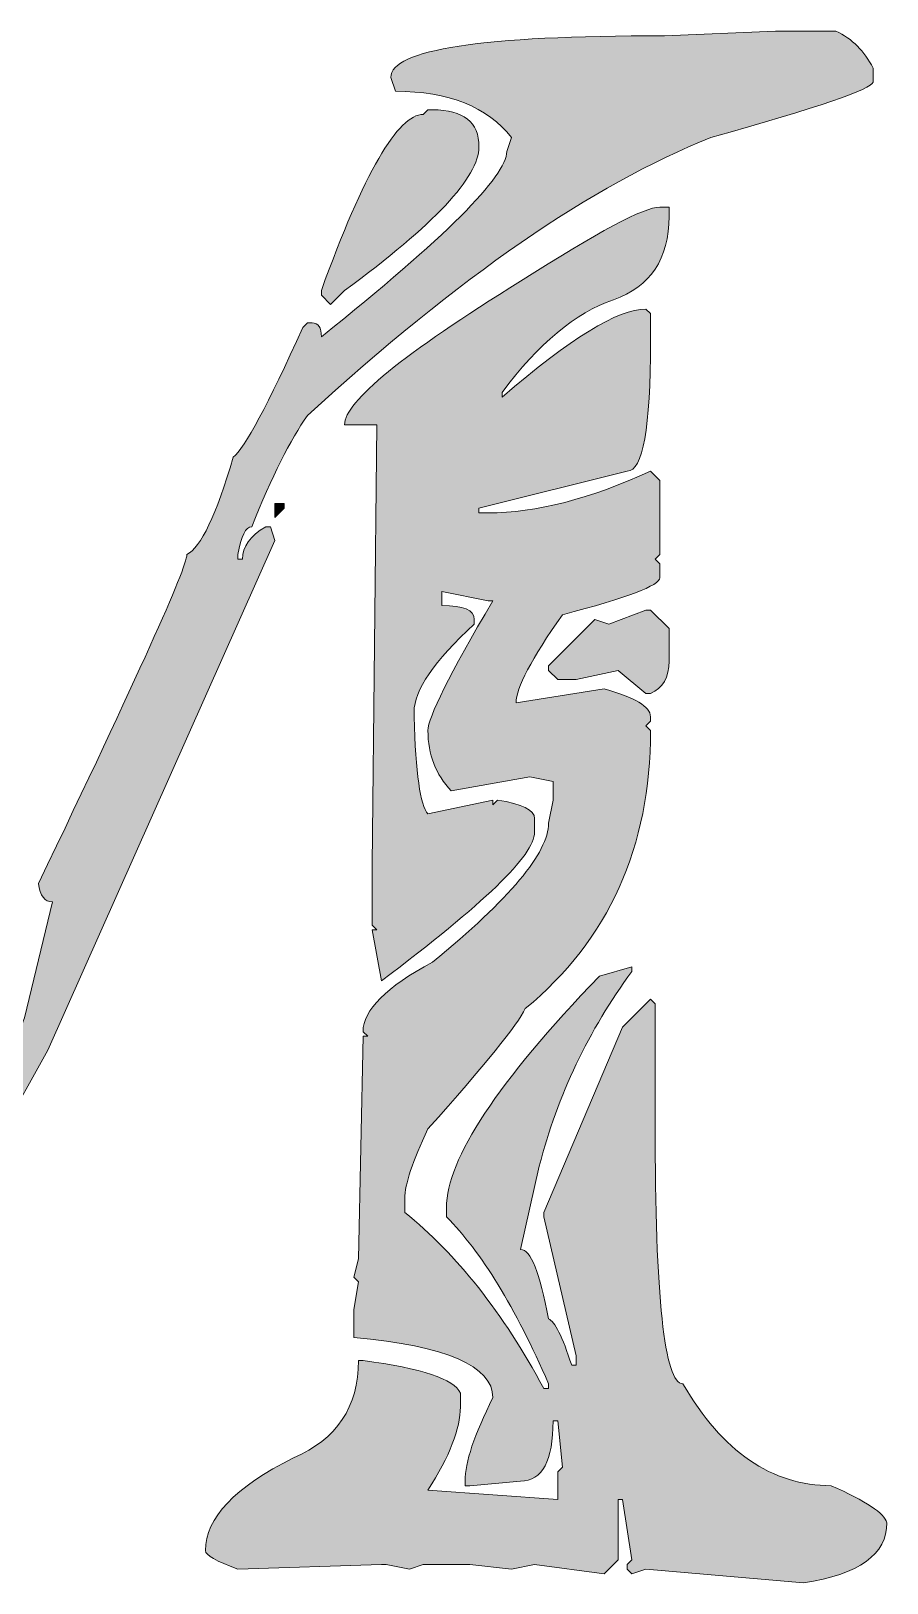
# Model space of a CAD drawing. Header units: inches. Extents: x 20 to 242, y -160 to -20.
# Drawn here: x 27.2 to 32.43, y -30.31 to -20.82 of the extents above; entities that cross this region are included whole.
import ezdxf

# ---------------------------------------------------------------- set-up
doc = ezdxf.new("R2010")
doc.units = ezdxf.units.IN
doc.header["$MEASUREMENT"] = 0
doc.layers.add('Layer 1', color=7, linetype='Continuous')

# ---------------------------------------------------------------- blocks, each defined once
blk = doc.blocks.new('block 3')
at = {"layer": 'Layer 1'}
h = blk.add_hatch(color=7, dxfattribs=at)
h.dxf.hatch_style = 2
edge = h.paths.add_edge_path()
edge.add_spline(control_points=[(28.666, -23.8516), (28.666, -23.8516), (28.6377, -23.8516), (28.6377, -23.8516), (28.5432, -23.9083), (28.4961, -23.9744), (28.4961, -24.0499), (28.4961, -24.0499), (28.4677, -24.0499), (28.4677, -24.0499), (28.4677, -24.0499), (28.4677, -24.0216), (28.4677, -24.0216), (28.4867, -23.9083), (28.5149, -23.8516), (28.5528, -23.8516), (28.6754, -23.5448), (28.7888, -23.3183), (28.8927, -23.1719), (29.813, -22.3272), (30.6343, -21.7608), (31.3564, -21.4728), (32.0125, -21.2886), (32.3429, -21.1755), (32.3477, -21.1329), (32.3477, -21.1329), (32.3477, -21.048), (32.3477, -21.048), (32.2957, -20.9441), (32.2203, -20.8687), (32.1211, -20.8213), (32.1211, -20.8213), (31.7529, -20.8213), (31.7529, -20.8213), (31.7529, -20.8213), (31.0732, -20.8497), (31.0732, -20.8497), (29.9593, -20.8497), (29.4024, -20.9347), (29.4024, -21.1047), (29.4024, -21.1047), (29.4306, -21.1896), (29.4306, -21.1896), (29.7563, -21.1896), (29.9923, -21.284), (30.1387, -21.4728), (30.1387, -21.4728), (30.1103, -21.5577), (30.1103, -21.5577), (30.1103, -21.7088), (29.7327, -22.0863), (28.9776, -22.6904), (28.9776, -22.6339), (28.9586, -22.6055), (28.9209, -22.6055), (28.9209, -22.6055), (28.8927, -22.6055), (28.8927, -22.6055), (28.8927, -22.6055), (28.8642, -22.6339), (28.8642, -22.6339), (28.6518, -23.1059), (28.5103, -23.3702), (28.4395, -23.4268), (28.3356, -23.7808), (28.2412, -23.9791), (28.1563, -24.0216), (28.1563, -24.1019), (27.8541, -24.7721), (27.25, -26.0324), (27.2593, -26.1078), (27.2878, -26.1455), (27.335, -26.1455), (27.335, -26.1455), (27.1651, -26.8537), (27.1651, -26.8537), (27.1651, -26.8537), (26.7968, -27.7882), (26.7968, -27.7882), (26.5655, -28.0713), (26.3957, -28.2129), (26.2871, -28.2129), (26.2871, -28.2129), (25.9755, -27.9298), (25.9755, -27.9298), (25.9424, -27.9298), (25.9142, -27.9864), (25.8906, -28.0998), (25.8906, -28.0998), (25.9473, -28.4961), (25.9473, -28.4961), (25.9473, -28.4961), (25.9473, -28.5528), (25.9473, -28.5528), (25.9473, -28.6048), (25.8623, -28.652), (25.6923, -28.6944), (25.5035, -28.6236), (25.4091, -28.4727), (25.4091, -28.2414), (25.4091, -28.2414), (25.4658, -28.0431), (25.4658, -28.0431), (25.5225, -28.0431), (25.6074, -28.0808), (25.7208, -28.1563), (25.7962, -28.1563), (25.8339, -28.128), (25.8339, -28.0713), (25.8339, -28.0713), (25.8339, -28.0431), (25.8339, -28.0431), (25.8339, -28.0431), (25.7774, -27.8166), (25.7774, -27.8166), (25.5035, -27.3729), (25.2676, -26.9481), (25.0693, -26.5421), (24.9938, -26.1078), (24.871, -25.8908), (24.7012, -25.8908), (24.6256, -25.9285), (24.5878, -25.9852), (24.5878, -26.0606), (24.5878, -26.1929), (24.6163, -26.3345), (24.6729, -26.4854), (24.9702, -26.8394), (25.2534, -27.2738), (25.5225, -27.7882), (25.5225, -27.7882), (25.5225, -27.8166), (25.5225, -27.8166), (25.5225, -27.8166), (25.3809, -27.7882), (25.3809, -27.7882), (25.2676, -27.8543), (25.2109, -27.9676), (25.2109, -28.128), (25.2109, -28.128), (25.2109, -28.2696), (25.2109, -28.2696), (25.2109, -28.2696), (25.3242, -28.5528), (25.3242, -28.5528), (25.3242, -28.5528), (25.3242, -28.5812), (25.3242, -28.5812), (25.1354, -28.435), (25.041, -28.246), (25.041, -28.0147), (25.041, -28.0147), (25.0693, -27.9864), (25.0693, -27.9864), (25.0693, -27.8543), (25.1732, -27.7694), (25.3809, -27.7315), (25.2109, -27.4578), (25.126, -27.2974), (25.126, -27.25), (25.126, -27.25), (24.9277, -27.2785), (24.9277, -27.2785), (24.7861, -27.2785), (24.6163, -27.1746), (24.418, -26.9668), (24.3331, -26.9668), (24.2575, -26.9009), (24.1915, -26.7686), (24.1915, -26.7686), (24.1064, -26.8537), (24.1064, -26.8537), (24.1064, -26.8537), (24.1064, -26.9953), (24.1064, -26.9953), (24.2716, -27.1841), (24.6114, -27.8448), (25.126, -28.9776), (25.1921, -29.2704), (25.2581, -29.4213), (25.3242, -29.4308), (25.3242, -29.4308), (25.4376, -29.4308), (25.4376, -29.4308), (25.4894, -29.4308), (25.5271, -29.3646), (25.5507, -29.2325), (25.5507, -29.2325), (25.4376, -28.7511), (25.4376, -28.7511), (25.4376, -28.7511), (25.4941, -28.7511), (25.4941, -28.7511), (25.6074, -28.9635), (25.6641, -29.1617), (25.6641, -29.3459), (25.6641, -29.5157), (25.6357, -29.6762), (25.5792, -29.8273), (25.4894, -29.8273), (25.395, -29.7422), (25.296, -29.5724), (25.296, -29.5724), (25.2109, -29.5724), (25.2109, -29.5724), (25.2155, -29.7612), (25.2345, -29.8556), (25.2676, -29.8556), (25.2676, -30.1387), (25.4563, -30.2803), (25.8339, -30.2803), (26.1548, -30.1718), (26.3154, -29.9358), (26.3154, -29.5724), (26.4287, -29.3364), (26.6647, -28.6661), (27.0235, -27.5616), (27.0235, -27.5616), (27.3067, -27.0519), (27.3067, -27.0519), (27.3067, -27.0519), (28.6944, -23.9365), (28.6944, -23.9365), (28.6944, -23.9365), (28.666, -23.8516), (28.666, -23.8516)], knot_values=[0, 0, 0, 0, 1, 1, 1, 2, 2, 2, 3, 3, 3, 4, 4, 4, 5, 5, 5, 6, 6, 6, 7, 7, 7, 8, 8, 8, 9, 9, 9, 10, 10, 10, 11, 11, 11, 12, 12, 12, 13, 13, 13, 14, 14, 14, 15, 15, 15, 16, 16, 16, 17, 17, 17, 18, 18, 18, 19, 19, 19, 20, 20, 20, 21, 21, 21, 22, 22, 22, 23, 23, 23, 24, 24, 24, 25, 25, 25, 26, 26, 26, 27, 27, 27, 28, 28, 28, 29, 29, 29, 30, 30, 30, 31, 31, 31, 32, 32, 32, 33, 33, 33, 34, 34, 34, 35, 35, 35, 36, 36, 36, 37, 37, 37, 38, 38, 38, 39, 39, 39, 40, 40, 40, 41, 41, 41, 42, 42, 42, 43, 43, 43, 44, 44, 44, 45, 45, 45, 46, 46, 46, 47, 47, 47, 48, 48, 48, 49, 49, 49, 50, 50, 50, 51, 51, 51, 52, 52, 52, 53, 53, 53, 54, 54, 54, 55, 55, 55, 56, 56, 56, 57, 57, 57, 58, 58, 58, 59, 59, 59, 60, 60, 60, 61, 61, 61, 62, 62, 62, 63, 63, 63, 64, 64, 64, 65, 65, 65, 66, 66, 66, 67, 67, 67, 68, 68, 68, 69, 69, 69, 70, 70, 70, 71, 71, 71, 72, 72, 72, 73, 73, 73, 74, 74, 74, 75, 75, 75, 75], degree=3, periodic=1)
h = blk.add_hatch(color=7, dxfattribs=at)
h.dxf.hatch_style = 2
edge = h.paths.add_edge_path()
edge.add_spline(control_points=[(29.1192, -22.4073), (29.6666, -22.0063), (29.9405, -21.7134), (29.9405, -21.5294), (29.9405, -21.3784), (29.8459, -21.3028), (29.6573, -21.3028), (29.6573, -21.3028), (29.6289, -21.3028), (29.6289, -21.3028), (29.6289, -21.3028), (29.6006, -21.3312), (29.6006, -21.3312), (29.4449, -21.3312), (29.237, -21.69), (28.9776, -22.4073), (28.9776, -22.4073), (28.9776, -22.4357), (28.9776, -22.4357), (28.9776, -22.4357), (29.0343, -22.4924), (29.0343, -22.4924), (29.0343, -22.4924), (29.1192, -22.4073), (29.1192, -22.4073)], knot_values=[0, 0, 0, 0, 1, 1, 1, 2, 2, 2, 3, 3, 3, 4, 4, 4, 5, 5, 5, 6, 6, 6, 7, 7, 7, 8, 8, 8, 8], degree=3, periodic=1)
h = blk.add_hatch(color=7, dxfattribs=at)
h.dxf.hatch_style = 2
edge = h.paths.add_edge_path()
edge.add_spline(control_points=[(32.0928, -29.714), (31.7292, -29.714), (31.4272, -29.5064), (31.1866, -29.0909), (31.0732, -29.0909), (31.0166, -28.5623), (31.0166, -27.505), (31.0166, -27.505), (31.0166, -26.7686), (31.0166, -26.7686), (31.0166, -26.7686), (30.9883, -26.7403), (30.9883, -26.7403), (30.9883, -26.7403), (30.8183, -26.9102), (30.8183, -26.9102), (30.8183, -26.9102), (30.3368, -28.0431), (30.3368, -28.0431), (30.3368, -28.0431), (30.3368, -28.0713), (30.3368, -28.0713), (30.3368, -28.0713), (30.5351, -28.9211), (30.5351, -28.9211), (30.5351, -28.9211), (30.5351, -28.9776), (30.5351, -28.9776), (30.5351, -28.9776), (30.5069, -28.9776), (30.5069, -28.9776), (30.4502, -28.8031), (30.403, -28.7085), (30.3653, -28.6944), (30.3132, -28.4112), (30.2566, -28.2696), (30.1952, -28.2696), (30.1952, -28.2696), (30.3086, -27.7599), (30.3086, -27.7599), (30.4219, -27.3257), (30.6106, -26.9291), (30.875, -26.5705), (30.875, -26.5705), (30.875, -26.5421), (30.875, -26.5421), (30.875, -26.5421), (30.6767, -26.5987), (30.6767, -26.5987), (30.0537, -27.2454), (29.7422, -27.7174), (29.7422, -28.0147), (29.7422, -28.0147), (29.7422, -28.0713), (29.7422, -28.0713), (29.9546, -28.2837), (30.1622, -28.6236), (30.3653, -29.0909), (30.3653, -29.0909), (30.3653, -29.1192), (30.3653, -29.1192), (30.3653, -29.1192), (30.3368, -29.1192), (30.3368, -29.1192), (30.0867, -28.6567), (29.8035, -28.298), (29.4873, -28.0431), (29.4873, -28.0431), (29.4873, -27.9582), (29.4873, -27.9582), (29.4873, -27.8731), (29.5345, -27.7315), (29.6289, -27.5332), (29.9782, -27.1415), (30.1765, -26.8961), (30.2237, -26.797), (30.7334, -26.3769), (30.9883, -25.8105), (30.9883, -25.0977), (30.9883, -25.0977), (30.9599, -25.0695), (30.9599, -25.0695), (30.9599, -25.0695), (30.9883, -25.041), (30.9883, -25.041), (30.9883, -25.041), (30.9883, -25.0128), (30.9883, -25.0128), (30.9883, -24.9515), (30.8937, -24.8948), (30.7051, -24.8429), (30.7051, -24.8429), (30.167, -24.9279), (30.167, -24.9279), (30.167, -24.8383), (30.2614, -24.6588), (30.4502, -24.3897), (30.8467, -24.286), (31.045, -24.2104), (31.045, -24.1632), (31.045, -24.1632), (31.045, -24.0783), (31.045, -24.0783), (31.045, -24.0783), (31.0166, -24.0499), (31.0166, -24.0499), (31.0166, -24.0499), (31.045, -24.0216), (31.045, -24.0216), (31.045, -24.0216), (31.045, -23.5684), (31.045, -23.5684), (31.045, -23.5684), (30.9883, -23.5118), (30.9883, -23.5118), (30.6202, -23.6818), (30.2896, -23.7667), (29.9972, -23.7667), (29.9972, -23.7667), (29.9405, -23.7667), (29.9405, -23.7667), (29.9405, -23.7667), (29.9405, -23.7384), (29.9405, -23.7384), (29.9405, -23.7384), (30.8467, -23.5118), (30.8467, -23.5118), (30.9411, -23.5118), (30.9883, -23.2475), (30.9883, -22.7189), (30.9883, -22.7189), (30.9883, -22.5489), (30.9883, -22.5489), (30.9883, -22.5489), (30.9599, -22.5206), (30.9599, -22.5206), (30.79, -22.5206), (30.4974, -22.7001), (30.0821, -23.0587), (30.0821, -23.0587), (30.0821, -23.0303), (30.0821, -23.0303), (30.3038, -22.733), (30.5305, -22.5442), (30.7618, -22.4639), (30.9883, -22.3838), (31.1015, -22.2138), (31.1015, -21.9542), (31.1015, -21.9542), (31.1015, -21.8976), (31.1015, -21.8976), (31.1015, -21.8976), (31.045, -21.8976), (31.045, -21.8976), (30.9504, -21.8976), (30.6672, -22.0486), (30.1952, -22.3508), (29.4778, -22.7945), (29.1192, -23.087), (29.1192, -23.2286), (29.1192, -23.2286), (29.3174, -23.2286), (29.3174, -23.2286), (29.3174, -23.2286), (29.289, -25.919), (29.289, -25.919), (29.289, -25.919), (29.289, -26.2871), (29.289, -26.2871), (29.289, -26.2871), (29.3174, -26.3156), (29.3174, -26.3156), (29.3174, -26.3156), (29.289, -26.3156), (29.289, -26.3156), (29.289, -26.3156), (29.3457, -26.627), (29.3457, -26.627), (29.9687, -26.1598), (30.2803, -25.8577), (30.2803, -25.7208), (30.2803, -25.7208), (30.2803, -25.6358), (30.2803, -25.6358), (30.2803, -25.584), (30.2047, -25.5463), (30.0537, -25.5225), (30.0537, -25.5225), (30.0254, -25.5509), (30.0254, -25.5509), (30.0254, -25.5509), (30.0254, -25.5225), (30.0254, -25.5225), (30.0254, -25.5225), (29.6289, -25.6076), (29.6289, -25.6076), (29.5817, -25.5556), (29.5534, -25.3575), (29.544, -25.0128), (29.544, -25.0128), (29.544, -24.9845), (29.544, -24.9845), (29.544, -24.8524), (29.6666, -24.6729), (29.9121, -24.4464), (29.9121, -24.4464), (29.9121, -24.418), (29.9121, -24.418), (29.9121, -24.3615), (29.8459, -24.3331), (29.7138, -24.3331), (29.7138, -24.3331), (29.7138, -24.2481), (29.7138, -24.2481), (29.7138, -24.2481), (29.9972, -24.3048), (29.9972, -24.3048), (29.9972, -24.3048), (30.0254, -24.3048), (30.0254, -24.3048), (29.761, -24.7532), (29.6289, -25.0176), (29.6289, -25.0977), (29.6289, -25.2441), (29.6761, -25.3668), (29.7705, -25.466), (29.7705, -25.466), (30.2519, -25.3809), (30.2519, -25.3809), (30.2519, -25.3809), (30.3935, -25.4093), (30.3935, -25.4093), (30.3935, -25.4093), (30.3935, -25.5225), (30.3935, -25.5225), (30.3935, -25.5225), (30.3653, -25.6641), (30.3653, -25.6641), (30.3653, -25.8436), (30.1291, -26.1268), (29.6573, -26.5138), (29.3741, -26.6649), (29.2323, -26.8065), (29.2323, -26.9386), (29.2323, -26.9386), (29.2608, -26.9668), (29.2608, -26.9668), (29.2608, -26.9668), (29.2323, -26.9668), (29.2323, -26.9668), (29.2323, -26.9668), (29.2041, -28.3263), (29.2041, -28.3263), (29.2041, -28.3263), (29.1758, -28.4396), (29.1758, -28.4396), (29.1758, -28.4396), (29.2041, -28.4679), (29.2041, -28.4679), (29.2041, -28.4679), (29.1758, -28.6377), (29.1758, -28.6377), (29.1758, -28.6377), (29.1758, -28.8077), (29.1758, -28.8077), (29.7422, -28.8598), (30.0254, -28.9824), (30.0254, -29.1758), (29.9121, -29.4024), (29.8554, -29.5724), (29.8554, -29.6857), (29.8554, -29.6857), (29.8554, -29.714), (29.8554, -29.714), (29.8554, -29.714), (29.8838, -29.714), (29.8838, -29.714), (29.8838, -29.714), (30.1952, -29.6857), (30.1952, -29.6857), (30.3274, -29.6857), (30.3935, -29.5629), (30.3935, -29.3174), (30.3935, -29.3174), (30.4219, -29.3174), (30.4219, -29.3174), (30.4219, -29.3174), (30.4502, -29.6006), (30.4502, -29.6006), (30.4502, -29.6006), (30.4219, -29.629), (30.4219, -29.629), (30.4219, -29.629), (30.4219, -29.7989), (30.4219, -29.7989), (30.4219, -29.7989), (29.6289, -29.7422), (29.6289, -29.7422), (29.761, -29.5347), (29.8271, -29.3646), (29.8271, -29.2325), (29.8271, -29.2325), (29.8271, -29.1476), (29.8271, -29.1476), (29.7892, -29.0627), (29.5912, -28.9965), (29.2323, -28.9493), (29.2323, -28.9493), (29.2041, -28.9493), (29.2041, -28.9493), (29.2041, -29.2325), (29.072, -29.4308), (28.8076, -29.5441), (28.4489, -29.7234), (28.2696, -29.9122), (28.2696, -30.1105), (28.2696, -30.1387), (28.3356, -30.1766), (28.4677, -30.2237), (28.4677, -30.2237), (29.3457, -30.1954), (29.3457, -30.1954), (29.3457, -30.1954), (29.3741, -30.1954), (29.3741, -30.1954), (29.3741, -30.1954), (29.5157, -30.2237), (29.5157, -30.2237), (29.5157, -30.2237), (29.6006, -30.1954), (29.6006, -30.1954), (29.6006, -30.1954), (29.8838, -30.1954), (29.8838, -30.1954), (29.8838, -30.1954), (30.1387, -30.2237), (30.1387, -30.2237), (30.1387, -30.2237), (30.2803, -30.1954), (30.2803, -30.1954), (30.2803, -30.1954), (30.7051, -30.2521), (30.7051, -30.2521), (30.7051, -30.2521), (30.79, -30.1672), (30.79, -30.1672), (30.79, -30.1672), (30.79, -29.7989), (30.79, -29.7989), (30.79, -29.7989), (30.8183, -29.7989), (30.8183, -29.7989), (30.8183, -29.7989), (30.875, -30.1672), (30.875, -30.1672), (30.875, -30.1672), (30.8467, -30.1954), (30.8467, -30.1954), (30.8467, -30.1954), (30.8467, -30.2237), (30.8467, -30.2237), (30.8467, -30.2237), (30.875, -30.2521), (30.875, -30.2521), (30.875, -30.2521), (30.9599, -30.2237), (30.9599, -30.2237), (30.9599, -30.2237), (31.9228, -30.3088), (31.9228, -30.3088), (32.2627, -30.2567), (32.4327, -30.1341), (32.4327, -29.9405), (32.4185, -29.8838), (32.3052, -29.8084), (32.0928, -29.714)], knot_values=[0, 0, 0, 0, 1, 1, 1, 2, 2, 2, 3, 3, 3, 4, 4, 4, 5, 5, 5, 6, 6, 6, 7, 7, 7, 8, 8, 8, 9, 9, 9, 10, 10, 10, 11, 11, 11, 12, 12, 12, 13, 13, 13, 14, 14, 14, 15, 15, 15, 16, 16, 16, 17, 17, 17, 18, 18, 18, 19, 19, 19, 20, 20, 20, 21, 21, 21, 22, 22, 22, 23, 23, 23, 24, 24, 24, 25, 25, 25, 26, 26, 26, 27, 27, 27, 28, 28, 28, 29, 29, 29, 30, 30, 30, 31, 31, 31, 32, 32, 32, 33, 33, 33, 34, 34, 34, 35, 35, 35, 36, 36, 36, 37, 37, 37, 38, 38, 38, 39, 39, 39, 40, 40, 40, 41, 41, 41, 42, 42, 42, 43, 43, 43, 44, 44, 44, 45, 45, 45, 46, 46, 46, 47, 47, 47, 48, 48, 48, 49, 49, 49, 50, 50, 50, 51, 51, 51, 52, 52, 52, 53, 53, 53, 54, 54, 54, 55, 55, 55, 56, 56, 56, 57, 57, 57, 58, 58, 58, 59, 59, 59, 60, 60, 60, 61, 61, 61, 62, 62, 62, 63, 63, 63, 64, 64, 64, 65, 65, 65, 66, 66, 66, 67, 67, 67, 68, 68, 68, 69, 69, 69, 70, 70, 70, 71, 71, 71, 72, 72, 72, 73, 73, 73, 74, 74, 74, 75, 75, 75, 76, 76, 76, 77, 77, 77, 78, 78, 78, 79, 79, 79, 80, 80, 80, 81, 81, 81, 82, 82, 82, 83, 83, 83, 84, 84, 84, 85, 85, 85, 86, 86, 86, 87, 87, 87, 88, 88, 88, 89, 89, 89, 90, 90, 90, 91, 91, 91, 92, 92, 92, 93, 93, 93, 94, 94, 94, 95, 95, 95, 96, 96, 96, 97, 97, 97, 98, 98, 98, 99, 99, 99, 100, 100, 100, 101, 101, 101, 102, 102, 102, 103, 103, 103, 104, 104, 104, 105, 105, 105, 106, 106, 106, 107, 107, 107, 108, 108, 108, 109, 109, 109, 110, 110, 110, 111, 111, 111, 112, 112, 112, 113, 113, 113, 114, 114, 114, 115, 115, 115, 116, 116, 116, 117, 117, 117, 118, 118, 118, 119, 119, 119, 120, 120, 120, 121, 121, 121, 122, 122, 122, 123, 123, 123, 124, 124, 124, 125, 125, 125, 125], degree=3, periodic=1)
h = blk.add_hatch(color=7, dxfattribs=at)
h.dxf.hatch_style = 2
h.paths.add_polyline_path([(28.7511, -23.7384), (28.7511, -23.71), (28.6944, -23.71), (28.6944, -23.7949)])
h = blk.add_hatch(color=7, dxfattribs=at)
h.dxf.hatch_style = 2
edge = h.paths.add_edge_path()
edge.add_spline(control_points=[(30.9599, -24.3615), (30.9599, -24.3615), (30.7334, -24.4464), (30.7334, -24.4464), (30.7334, -24.4464), (30.6485, -24.418), (30.6485, -24.418), (30.6485, -24.418), (30.3653, -24.7014), (30.3653, -24.7014), (30.3653, -24.7014), (30.3653, -24.7296), (30.3653, -24.7296), (30.3653, -24.7296), (30.4219, -24.7863), (30.4219, -24.7863), (30.4219, -24.7863), (30.5351, -24.7863), (30.5351, -24.7863), (30.5351, -24.7863), (30.79, -24.7296), (30.79, -24.7296), (30.79, -24.7296), (30.9599, -24.8712), (30.9599, -24.8712), (30.9599, -24.8712), (30.9883, -24.8712), (30.9883, -24.8712), (31.0638, -24.8383), (31.1015, -24.7721), (31.1015, -24.6729), (31.1015, -24.6729), (31.1015, -24.4747), (31.1015, -24.4747), (31.1015, -24.4747), (30.9883, -24.3615), (30.9883, -24.3615), (30.9883, -24.3615), (30.9599, -24.3615), (30.9599, -24.3615)], knot_values=[0, 0, 0, 0, 1, 1, 1, 2, 2, 2, 3, 3, 3, 4, 4, 4, 5, 5, 5, 6, 6, 6, 7, 7, 7, 8, 8, 8, 9, 9, 9, 10, 10, 10, 11, 11, 11, 12, 12, 12, 13, 13, 13, 13], degree=3, periodic=1)
at = {"layer": 'Layer 1', "lineweight": 0}
blk.add_lwpolyline([(28.7511, -23.7384), (28.7511, -23.71), (28.6944, -23.71), (28.6944, -23.7949), (28.7511, -23.7384)], dxfattribs=at)
for points, knots in [([(28.666, -23.8516), (28.666, -23.8516), (28.6377, -23.8516), (28.6377, -23.8516), (28.5432, -23.9083), (28.4961, -23.9744), (28.4961, -24.0499), (28.4961, -24.0499), (28.4677, -24.0499), (28.4677, -24.0499), (28.4677, -24.0499), (28.4677, -24.0216), (28.4677, -24.0216), (28.4867, -23.9083), (28.5149, -23.8516), (28.5528, -23.8516), (28.6754, -23.5448), (28.7888, -23.3183), (28.8927, -23.1719), (29.813, -22.3272), (30.6343, -21.7608), (31.3564, -21.4728), (32.0125, -21.2886), (32.3429, -21.1755), (32.3477, -21.1329), (32.3477, -21.1329), (32.3477, -21.048), (32.3477, -21.048), (32.2957, -20.9441), (32.2203, -20.8687), (32.1211, -20.8213), (32.1211, -20.8213), (31.7529, -20.8213), (31.7529, -20.8213), (31.7529, -20.8213), (31.0732, -20.8497), (31.0732, -20.8497), (29.9593, -20.8497), (29.4024, -20.9347), (29.4024, -21.1047), (29.4024, -21.1047), (29.4306, -21.1896), (29.4306, -21.1896), (29.7563, -21.1896), (29.9923, -21.284), (30.1387, -21.4728), (30.1387, -21.4728), (30.1103, -21.5577), (30.1103, -21.5577), (30.1103, -21.7088), (29.7327, -22.0863), (28.9776, -22.6904), (28.9776, -22.6339), (28.9586, -22.6055), (28.9209, -22.6055), (28.9209, -22.6055), (28.8927, -22.6055), (28.8927, -22.6055), (28.8927, -22.6055), (28.8642, -22.6339), (28.8642, -22.6339), (28.6518, -23.1059), (28.5103, -23.3702), (28.4395, -23.4268), (28.3356, -23.7808), (28.2412, -23.9791), (28.1563, -24.0216), (28.1563, -24.1019), (27.8541, -24.7721), (27.25, -26.0324), (27.2593, -26.1078), (27.2878, -26.1455), (27.335, -26.1455), (27.335, -26.1455), (27.1651, -26.8537), (27.1651, -26.8537), (27.1651, -26.8537), (26.7968, -27.7882), (26.7968, -27.7882), (26.5655, -28.0713), (26.3957, -28.2129), (26.2871, -28.2129), (26.2871, -28.2129), (25.9755, -27.9298), (25.9755, -27.9298), (25.9424, -27.9298), (25.9142, -27.9864), (25.8906, -28.0998), (25.8906, -28.0998), (25.9473, -28.4961), (25.9473, -28.4961), (25.9473, -28.4961), (25.9473, -28.5528), (25.9473, -28.5528), (25.9473, -28.6048), (25.8623, -28.652), (25.6923, -28.6944), (25.5035, -28.6236), (25.4091, -28.4727), (25.4091, -28.2414), (25.4091, -28.2414), (25.4658, -28.0431), (25.4658, -28.0431), (25.5225, -28.0431), (25.6074, -28.0808), (25.7208, -28.1563), (25.7962, -28.1563), (25.8339, -28.128), (25.8339, -28.0713), (25.8339, -28.0713), (25.8339, -28.0431), (25.8339, -28.0431), (25.8339, -28.0431), (25.7774, -27.8166), (25.7774, -27.8166), (25.5035, -27.3729), (25.2676, -26.9481), (25.0693, -26.5421), (24.9938, -26.1078), (24.871, -25.8908), (24.7012, -25.8908), (24.6256, -25.9285), (24.5878, -25.9852), (24.5878, -26.0606), (24.5878, -26.1929), (24.6163, -26.3345), (24.6729, -26.4854), (24.9702, -26.8394), (25.2534, -27.2738), (25.5225, -27.7882), (25.5225, -27.7882), (25.5225, -27.8166), (25.5225, -27.8166), (25.5225, -27.8166), (25.3809, -27.7882), (25.3809, -27.7882), (25.2676, -27.8543), (25.2109, -27.9676), (25.2109, -28.128), (25.2109, -28.128), (25.2109, -28.2696), (25.2109, -28.2696), (25.2109, -28.2696), (25.3242, -28.5528), (25.3242, -28.5528), (25.3242, -28.5528), (25.3242, -28.5812), (25.3242, -28.5812), (25.1354, -28.435), (25.041, -28.246), (25.041, -28.0147), (25.041, -28.0147), (25.0693, -27.9864), (25.0693, -27.9864), (25.0693, -27.8543), (25.1732, -27.7694), (25.3809, -27.7315), (25.2109, -27.4578), (25.126, -27.2974), (25.126, -27.25), (25.126, -27.25), (24.9277, -27.2785), (24.9277, -27.2785), (24.7861, -27.2785), (24.6163, -27.1746), (24.418, -26.9668), (24.3331, -26.9668), (24.2575, -26.9009), (24.1915, -26.7686), (24.1915, -26.7686), (24.1064, -26.8537), (24.1064, -26.8537), (24.1064, -26.8537), (24.1064, -26.9953), (24.1064, -26.9953), (24.2716, -27.1841), (24.6114, -27.8448), (25.126, -28.9776), (25.1921, -29.2704), (25.2581, -29.4213), (25.3242, -29.4308), (25.3242, -29.4308), (25.4376, -29.4308), (25.4376, -29.4308), (25.4894, -29.4308), (25.5271, -29.3646), (25.5507, -29.2325), (25.5507, -29.2325), (25.4376, -28.7511), (25.4376, -28.7511), (25.4376, -28.7511), (25.4941, -28.7511), (25.4941, -28.7511), (25.6074, -28.9635), (25.6641, -29.1617), (25.6641, -29.3459), (25.6641, -29.5157), (25.6357, -29.6762), (25.5792, -29.8273), (25.4894, -29.8273), (25.395, -29.7422), (25.296, -29.5724), (25.296, -29.5724), (25.2109, -29.5724), (25.2109, -29.5724), (25.2155, -29.7612), (25.2345, -29.8556), (25.2676, -29.8556), (25.2676, -30.1387), (25.4563, -30.2803), (25.8339, -30.2803), (26.1548, -30.1718), (26.3154, -29.9358), (26.3154, -29.5724), (26.4287, -29.3364), (26.6647, -28.6661), (27.0235, -27.5616), (27.0235, -27.5616), (27.3067, -27.0519), (27.3067, -27.0519), (27.3067, -27.0519), (28.6944, -23.9365), (28.6944, -23.9365), (28.6944, -23.9365), (28.666, -23.8516), (28.666, -23.8516)], [0, 0, 0, 0, 1, 1, 1, 2, 2, 2, 3, 3, 3, 4, 4, 4, 5, 5, 5, 6, 6, 6, 7, 7, 7, 8, 8, 8, 9, 9, 9, 10, 10, 10, 11, 11, 11, 12, 12, 12, 13, 13, 13, 14, 14, 14, 15, 15, 15, 16, 16, 16, 17, 17, 17, 18, 18, 18, 19, 19, 19, 20, 20, 20, 21, 21, 21, 22, 22, 22, 23, 23, 23, 24, 24, 24, 25, 25, 25, 26, 26, 26, 27, 27, 27, 28, 28, 28, 29, 29, 29, 30, 30, 30, 31, 31, 31, 32, 32, 32, 33, 33, 33, 34, 34, 34, 35, 35, 35, 36, 36, 36, 37, 37, 37, 38, 38, 38, 39, 39, 39, 40, 40, 40, 41, 41, 41, 42, 42, 42, 43, 43, 43, 44, 44, 44, 45, 45, 45, 46, 46, 46, 47, 47, 47, 48, 48, 48, 49, 49, 49, 50, 50, 50, 51, 51, 51, 52, 52, 52, 53, 53, 53, 54, 54, 54, 55, 55, 55, 56, 56, 56, 57, 57, 57, 58, 58, 58, 59, 59, 59, 60, 60, 60, 61, 61, 61, 62, 62, 62, 63, 63, 63, 64, 64, 64, 65, 65, 65, 66, 66, 66, 67, 67, 67, 68, 68, 68, 69, 69, 69, 70, 70, 70, 71, 71, 71, 72, 72, 72, 73, 73, 73, 74, 74, 74, 75, 75, 75, 75]), ([(29.1192, -22.4073), (29.6666, -22.0063), (29.9405, -21.7134), (29.9405, -21.5294), (29.9405, -21.3784), (29.8459, -21.3028), (29.6573, -21.3028), (29.6573, -21.3028), (29.6289, -21.3028), (29.6289, -21.3028), (29.6289, -21.3028), (29.6006, -21.3312), (29.6006, -21.3312), (29.4449, -21.3312), (29.237, -21.69), (28.9776, -22.4073), (28.9776, -22.4073), (28.9776, -22.4357), (28.9776, -22.4357), (28.9776, -22.4357), (29.0343, -22.4924), (29.0343, -22.4924), (29.0343, -22.4924), (29.1192, -22.4073), (29.1192, -22.4073)], [0, 0, 0, 0, 1, 1, 1, 2, 2, 2, 3, 3, 3, 4, 4, 4, 5, 5, 5, 6, 6, 6, 7, 7, 7, 8, 8, 8, 8]), ([(32.0928, -29.714), (31.7292, -29.714), (31.4272, -29.5064), (31.1866, -29.0909), (31.0732, -29.0909), (31.0166, -28.5623), (31.0166, -27.505), (31.0166, -27.505), (31.0166, -26.7686), (31.0166, -26.7686), (31.0166, -26.7686), (30.9883, -26.7403), (30.9883, -26.7403), (30.9883, -26.7403), (30.8183, -26.9102), (30.8183, -26.9102), (30.8183, -26.9102), (30.3368, -28.0431), (30.3368, -28.0431), (30.3368, -28.0431), (30.3368, -28.0713), (30.3368, -28.0713), (30.3368, -28.0713), (30.5351, -28.9211), (30.5351, -28.9211), (30.5351, -28.9211), (30.5351, -28.9776), (30.5351, -28.9776), (30.5351, -28.9776), (30.5069, -28.9776), (30.5069, -28.9776), (30.4502, -28.8031), (30.403, -28.7085), (30.3653, -28.6944), (30.3132, -28.4112), (30.2566, -28.2696), (30.1952, -28.2696), (30.1952, -28.2696), (30.3086, -27.7599), (30.3086, -27.7599), (30.4219, -27.3257), (30.6106, -26.9291), (30.875, -26.5705), (30.875, -26.5705), (30.875, -26.5421), (30.875, -26.5421), (30.875, -26.5421), (30.6767, -26.5987), (30.6767, -26.5987), (30.0537, -27.2454), (29.7422, -27.7174), (29.7422, -28.0147), (29.7422, -28.0147), (29.7422, -28.0713), (29.7422, -28.0713), (29.9546, -28.2837), (30.1622, -28.6236), (30.3653, -29.0909), (30.3653, -29.0909), (30.3653, -29.1192), (30.3653, -29.1192), (30.3653, -29.1192), (30.3368, -29.1192), (30.3368, -29.1192), (30.0867, -28.6567), (29.8035, -28.298), (29.4873, -28.0431), (29.4873, -28.0431), (29.4873, -27.9582), (29.4873, -27.9582), (29.4873, -27.8731), (29.5345, -27.7315), (29.6289, -27.5332), (29.9782, -27.1415), (30.1765, -26.8961), (30.2237, -26.797), (30.7334, -26.3769), (30.9883, -25.8105), (30.9883, -25.0977), (30.9883, -25.0977), (30.9599, -25.0695), (30.9599, -25.0695), (30.9599, -25.0695), (30.9883, -25.041), (30.9883, -25.041), (30.9883, -25.041), (30.9883, -25.0128), (30.9883, -25.0128), (30.9883, -24.9515), (30.8937, -24.8948), (30.7051, -24.8429), (30.7051, -24.8429), (30.167, -24.9279), (30.167, -24.9279), (30.167, -24.8383), (30.2614, -24.6588), (30.4502, -24.3897), (30.8467, -24.286), (31.045, -24.2104), (31.045, -24.1632), (31.045, -24.1632), (31.045, -24.0783), (31.045, -24.0783), (31.045, -24.0783), (31.0166, -24.0499), (31.0166, -24.0499), (31.0166, -24.0499), (31.045, -24.0216), (31.045, -24.0216), (31.045, -24.0216), (31.045, -23.5684), (31.045, -23.5684), (31.045, -23.5684), (30.9883, -23.5118), (30.9883, -23.5118), (30.6202, -23.6818), (30.2896, -23.7667), (29.9972, -23.7667), (29.9972, -23.7667), (29.9405, -23.7667), (29.9405, -23.7667), (29.9405, -23.7667), (29.9405, -23.7384), (29.9405, -23.7384), (29.9405, -23.7384), (30.8467, -23.5118), (30.8467, -23.5118), (30.9411, -23.5118), (30.9883, -23.2475), (30.9883, -22.7189), (30.9883, -22.7189), (30.9883, -22.5489), (30.9883, -22.5489), (30.9883, -22.5489), (30.9599, -22.5206), (30.9599, -22.5206), (30.79, -22.5206), (30.4974, -22.7001), (30.0821, -23.0587), (30.0821, -23.0587), (30.0821, -23.0303), (30.0821, -23.0303), (30.3038, -22.733), (30.5305, -22.5442), (30.7618, -22.4639), (30.9883, -22.3838), (31.1015, -22.2138), (31.1015, -21.9542), (31.1015, -21.9542), (31.1015, -21.8976), (31.1015, -21.8976), (31.1015, -21.8976), (31.045, -21.8976), (31.045, -21.8976), (30.9504, -21.8976), (30.6672, -22.0486), (30.1952, -22.3508), (29.4778, -22.7945), (29.1192, -23.087), (29.1192, -23.2286), (29.1192, -23.2286), (29.3174, -23.2286), (29.3174, -23.2286), (29.3174, -23.2286), (29.289, -25.919), (29.289, -25.919), (29.289, -25.919), (29.289, -26.2871), (29.289, -26.2871), (29.289, -26.2871), (29.3174, -26.3156), (29.3174, -26.3156), (29.3174, -26.3156), (29.289, -26.3156), (29.289, -26.3156), (29.289, -26.3156), (29.3457, -26.627), (29.3457, -26.627), (29.9687, -26.1598), (30.2803, -25.8577), (30.2803, -25.7208), (30.2803, -25.7208), (30.2803, -25.6358), (30.2803, -25.6358), (30.2803, -25.584), (30.2047, -25.5463), (30.0537, -25.5225), (30.0537, -25.5225), (30.0254, -25.5509), (30.0254, -25.5509), (30.0254, -25.5509), (30.0254, -25.5225), (30.0254, -25.5225), (30.0254, -25.5225), (29.6289, -25.6076), (29.6289, -25.6076), (29.5817, -25.5556), (29.5534, -25.3575), (29.544, -25.0128), (29.544, -25.0128), (29.544, -24.9845), (29.544, -24.9845), (29.544, -24.8524), (29.6666, -24.6729), (29.9121, -24.4464), (29.9121, -24.4464), (29.9121, -24.418), (29.9121, -24.418), (29.9121, -24.3615), (29.8459, -24.3331), (29.7138, -24.3331), (29.7138, -24.3331), (29.7138, -24.2481), (29.7138, -24.2481), (29.7138, -24.2481), (29.9972, -24.3048), (29.9972, -24.3048), (29.9972, -24.3048), (30.0254, -24.3048), (30.0254, -24.3048), (29.761, -24.7532), (29.6289, -25.0176), (29.6289, -25.0977), (29.6289, -25.2441), (29.6761, -25.3668), (29.7705, -25.466), (29.7705, -25.466), (30.2519, -25.3809), (30.2519, -25.3809), (30.2519, -25.3809), (30.3935, -25.4093), (30.3935, -25.4093), (30.3935, -25.4093), (30.3935, -25.5225), (30.3935, -25.5225), (30.3935, -25.5225), (30.3653, -25.6641), (30.3653, -25.6641), (30.3653, -25.8436), (30.1291, -26.1268), (29.6573, -26.5138), (29.3741, -26.6649), (29.2323, -26.8065), (29.2323, -26.9386), (29.2323, -26.9386), (29.2608, -26.9668), (29.2608, -26.9668), (29.2608, -26.9668), (29.2323, -26.9668), (29.2323, -26.9668), (29.2323, -26.9668), (29.2041, -28.3263), (29.2041, -28.3263), (29.2041, -28.3263), (29.1758, -28.4396), (29.1758, -28.4396), (29.1758, -28.4396), (29.2041, -28.4679), (29.2041, -28.4679), (29.2041, -28.4679), (29.1758, -28.6377), (29.1758, -28.6377), (29.1758, -28.6377), (29.1758, -28.8077), (29.1758, -28.8077), (29.7422, -28.8598), (30.0254, -28.9824), (30.0254, -29.1758), (29.9121, -29.4024), (29.8554, -29.5724), (29.8554, -29.6857), (29.8554, -29.6857), (29.8554, -29.714), (29.8554, -29.714), (29.8554, -29.714), (29.8838, -29.714), (29.8838, -29.714), (29.8838, -29.714), (30.1952, -29.6857), (30.1952, -29.6857), (30.3274, -29.6857), (30.3935, -29.5629), (30.3935, -29.3174), (30.3935, -29.3174), (30.4219, -29.3174), (30.4219, -29.3174), (30.4219, -29.3174), (30.4502, -29.6006), (30.4502, -29.6006), (30.4502, -29.6006), (30.4219, -29.629), (30.4219, -29.629), (30.4219, -29.629), (30.4219, -29.7989), (30.4219, -29.7989), (30.4219, -29.7989), (29.6289, -29.7422), (29.6289, -29.7422), (29.761, -29.5347), (29.8271, -29.3646), (29.8271, -29.2325), (29.8271, -29.2325), (29.8271, -29.1476), (29.8271, -29.1476), (29.7892, -29.0627), (29.5912, -28.9965), (29.2323, -28.9493), (29.2323, -28.9493), (29.2041, -28.9493), (29.2041, -28.9493), (29.2041, -29.2325), (29.072, -29.4308), (28.8076, -29.5441), (28.4489, -29.7234), (28.2696, -29.9122), (28.2696, -30.1105), (28.2696, -30.1387), (28.3356, -30.1766), (28.4677, -30.2237), (28.4677, -30.2237), (29.3457, -30.1954), (29.3457, -30.1954), (29.3457, -30.1954), (29.3741, -30.1954), (29.3741, -30.1954), (29.3741, -30.1954), (29.5157, -30.2237), (29.5157, -30.2237), (29.5157, -30.2237), (29.6006, -30.1954), (29.6006, -30.1954), (29.6006, -30.1954), (29.8838, -30.1954), (29.8838, -30.1954), (29.8838, -30.1954), (30.1387, -30.2237), (30.1387, -30.2237), (30.1387, -30.2237), (30.2803, -30.1954), (30.2803, -30.1954), (30.2803, -30.1954), (30.7051, -30.2521), (30.7051, -30.2521), (30.7051, -30.2521), (30.79, -30.1672), (30.79, -30.1672), (30.79, -30.1672), (30.79, -29.7989), (30.79, -29.7989), (30.79, -29.7989), (30.8183, -29.7989), (30.8183, -29.7989), (30.8183, -29.7989), (30.875, -30.1672), (30.875, -30.1672), (30.875, -30.1672), (30.8467, -30.1954), (30.8467, -30.1954), (30.8467, -30.1954), (30.8467, -30.2237), (30.8467, -30.2237), (30.8467, -30.2237), (30.875, -30.2521), (30.875, -30.2521), (30.875, -30.2521), (30.9599, -30.2237), (30.9599, -30.2237), (30.9599, -30.2237), (31.9228, -30.3088), (31.9228, -30.3088), (32.2627, -30.2567), (32.4327, -30.1341), (32.4327, -29.9405), (32.4185, -29.8838), (32.3052, -29.8084), (32.0928, -29.714)], [0, 0, 0, 0, 1, 1, 1, 2, 2, 2, 3, 3, 3, 4, 4, 4, 5, 5, 5, 6, 6, 6, 7, 7, 7, 8, 8, 8, 9, 9, 9, 10, 10, 10, 11, 11, 11, 12, 12, 12, 13, 13, 13, 14, 14, 14, 15, 15, 15, 16, 16, 16, 17, 17, 17, 18, 18, 18, 19, 19, 19, 20, 20, 20, 21, 21, 21, 22, 22, 22, 23, 23, 23, 24, 24, 24, 25, 25, 25, 26, 26, 26, 27, 27, 27, 28, 28, 28, 29, 29, 29, 30, 30, 30, 31, 31, 31, 32, 32, 32, 33, 33, 33, 34, 34, 34, 35, 35, 35, 36, 36, 36, 37, 37, 37, 38, 38, 38, 39, 39, 39, 40, 40, 40, 41, 41, 41, 42, 42, 42, 43, 43, 43, 44, 44, 44, 45, 45, 45, 46, 46, 46, 47, 47, 47, 48, 48, 48, 49, 49, 49, 50, 50, 50, 51, 51, 51, 52, 52, 52, 53, 53, 53, 54, 54, 54, 55, 55, 55, 56, 56, 56, 57, 57, 57, 58, 58, 58, 59, 59, 59, 60, 60, 60, 61, 61, 61, 62, 62, 62, 63, 63, 63, 64, 64, 64, 65, 65, 65, 66, 66, 66, 67, 67, 67, 68, 68, 68, 69, 69, 69, 70, 70, 70, 71, 71, 71, 72, 72, 72, 73, 73, 73, 74, 74, 74, 75, 75, 75, 76, 76, 76, 77, 77, 77, 78, 78, 78, 79, 79, 79, 80, 80, 80, 81, 81, 81, 82, 82, 82, 83, 83, 83, 84, 84, 84, 85, 85, 85, 86, 86, 86, 87, 87, 87, 88, 88, 88, 89, 89, 89, 90, 90, 90, 91, 91, 91, 92, 92, 92, 93, 93, 93, 94, 94, 94, 95, 95, 95, 96, 96, 96, 97, 97, 97, 98, 98, 98, 99, 99, 99, 100, 100, 100, 101, 101, 101, 102, 102, 102, 103, 103, 103, 104, 104, 104, 105, 105, 105, 106, 106, 106, 107, 107, 107, 108, 108, 108, 109, 109, 109, 110, 110, 110, 111, 111, 111, 112, 112, 112, 113, 113, 113, 114, 114, 114, 115, 115, 115, 116, 116, 116, 117, 117, 117, 118, 118, 118, 119, 119, 119, 120, 120, 120, 121, 121, 121, 122, 122, 122, 123, 123, 123, 124, 124, 124, 125, 125, 125, 125]), ([(30.9599, -24.3615), (30.9599, -24.3615), (30.7334, -24.4464), (30.7334, -24.4464), (30.7334, -24.4464), (30.6485, -24.418), (30.6485, -24.418), (30.6485, -24.418), (30.3653, -24.7014), (30.3653, -24.7014), (30.3653, -24.7014), (30.3653, -24.7296), (30.3653, -24.7296), (30.3653, -24.7296), (30.4219, -24.7863), (30.4219, -24.7863), (30.4219, -24.7863), (30.5351, -24.7863), (30.5351, -24.7863), (30.5351, -24.7863), (30.79, -24.7296), (30.79, -24.7296), (30.79, -24.7296), (30.9599, -24.8712), (30.9599, -24.8712), (30.9599, -24.8712), (30.9883, -24.8712), (30.9883, -24.8712), (31.0638, -24.8383), (31.1015, -24.7721), (31.1015, -24.6729), (31.1015, -24.6729), (31.1015, -24.4747), (31.1015, -24.4747), (31.1015, -24.4747), (30.9883, -24.3615), (30.9883, -24.3615), (30.9883, -24.3615), (30.9599, -24.3615), (30.9599, -24.3615)], [0, 0, 0, 0, 1, 1, 1, 2, 2, 2, 3, 3, 3, 4, 4, 4, 5, 5, 5, 6, 6, 6, 7, 7, 7, 8, 8, 8, 9, 9, 9, 10, 10, 10, 11, 11, 11, 12, 12, 12, 13, 13, 13, 13])]:
    blk.add_open_spline(points, degree=3, knots=knots, dxfattribs=at)

msp = doc.modelspace()

# ---------------------------------------------------------------- block references
at = {"layer": 'Layer 1'}
msp.add_blockref('block 3', (0, 0), dxfattribs=at)

doc.saveas('drawing.dxf')
